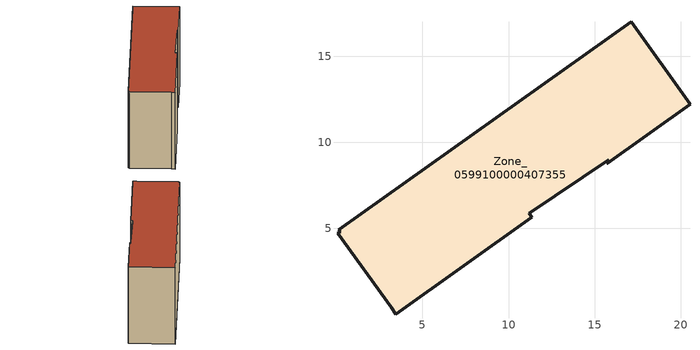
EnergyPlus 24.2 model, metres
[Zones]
Zone_0599100000407355
 floor ground (C_G): 15.8,8.99 11.21,5.87 11.35,5.65 3.45,0.01 3.18,0.42 0.07,4.71 0.22,4.82 0.15,4.92 17.1,17.01 20.53,12.21 15.69,8.75 z0
 wall outside (C_F): 11.21,5.87 15.8,8.99 15.69,8.75 20.53,12.21 17.1,17.01 0.15,4.92 0.22,4.82 0.07,4.71 3.18,0.42 3.45,0.01 11.35,5.65 11.21,5.87 z0:11.25
 roof outside (C_R): 3.45,0.01 11.35,5.65 11.21,5.87 15.8,8.99 15.69,8.75 20.53,12.21 17.1,17.01 0.15,4.92 0.22,4.82 0.07,4.71 3.18,0.42 z11.25
[BUILDING]
Pand.0599100000407355: North Axis=0; Terrain=City; Loads Convergence Tolerance Value=0.04; Temperature Convergence Tolerance Value=0.4; Solar Distribution=FullExterior; Maximum Number of Warmup Days=25; Minimum Number of Warmup Days=1
[Site:Location]
Rotterdam.The.Hague.AP_ZH_NLD Design_Conditions: Latitude=51.96; Longitude=4.45; Time Zone=1; Elevation=-4.5
[SITE:GROUNDTEMPERATURE:BUILDINGSURFACE]
18, 18, 18, 18, 18, 18, 18, 18, 18, 18, 18, 18
[MATERIAL] Thermal Absorptance=0.9; Solar Absorptance=0.7; Visible Absorptance=0.7
Name | Roughness | Thickness | Conductivity | Density | Specific Heat
G.TC.1992-2005 | MediumSmooth | 0.15 | 0.06 | 540 | 1210
F.TC.1992-2005 | Rough | 0.3 | 0.12 | 1920 | 840
R.TC.1992-2005 | MediumRough | 0.2 | 0.08 | 1500 | 1000
[CONSTRUCTION]
C_G: G.TC.1992-2005
C_F: F.TC.1992-2005
C_R: R.TC.1992-2005
[ZONE]
Zone_0599100000407355: Type=1; Multiplier=1; Ceiling Height=Autocalculate; Volume=Autocalculate; Floor Area=autocalculate; Part of Total Floor Area=Yes
[ZONEINFILTRATION:DESIGNFLOWRATE]
Infil_Zone_0599100000407355: Zone or ZoneList or Space or SpaceList=Zone_0599100000407355; Schedule=AlwaysOn; Design Flow Rate Calculation Method=Flow/Area; Flow Rate per Floor Area=0.0015; Constant Term Coefficient=1; Temperature Term Coefficient=0; Velocity Term Coefficient=0; Velocity Squared Term Coefficient=0
[HVACTEMPLATE:ZONE:IDEALLOADSAIRSYSTEM]
Zone_0599100000407355: Maximum Heating Supply Air Temperature=50; Minimum Cooling Supply Air Temperature=13; Maximum Heating Supply Air Humidity Ratio=0.0156; Minimum Cooling Supply Air Humidity Ratio=0.0077; Heating Limit=NoLimit; Cooling Limit=NoLimit; Dehumidification Control Type=ConstantSensibleHeatRatio; Cooling Sensible Heat Ratio=0.7; Dehumidification Setpoint=60; Humidification Control Type=None; Humidification Setpoint=30; Outdoor Air Method=None; Outdoor Air Flow Rate per Person=0.00944; Outdoor Air Flow Rate per Zone Floor Area=0; Outdoor Air Flow Rate per Zone=0; Demand Controlled Ventilation Type=None; Outdoor Air Economizer Type=NoEconomizer; Heat Recovery Type=None; Sensible Heat Recovery Effectiveness=0.7; Latent Heat Recovery Effectiveness=0.65
[ZONECONTROL:THERMOSTAT]
ThermostatControl_Zone_0599100000407355: Zone or ZoneList=Zone_0599100000407355; Control Type Schedule=DualSetpointControlType; Control 1=Thermostat_Zone_0599100000407355; Temperature Difference Between Cutout And Setpoint=0
[THERMOSTATSETPOINT:DUALSETPOINT]
Thermostat_Zone_0599100000407355: Heating Setpoint Temperature Schedule=HeatingSetpoint_Zone_0599100000407355; Cooling Setpoint Temperature Schedule=CoolingSetpoint_Zone_0599100000407355
[SCHEDULE:COMPACT]
HeatingSetpoint_Zone_0599100000407355: Through: 12/31, For: AllDays, Until: 24:00, 21
CoolingSetpoint_Zone_0599100000407355: Through: 12/31, For: AllDays, Until: 24:00, 24
DualSetpointControlType: Through: 12/31, For: AllDays, Until: 24:00, 4
AlwaysOn: Through: 12/31, For: AllDays, Until: 24:00, 1
